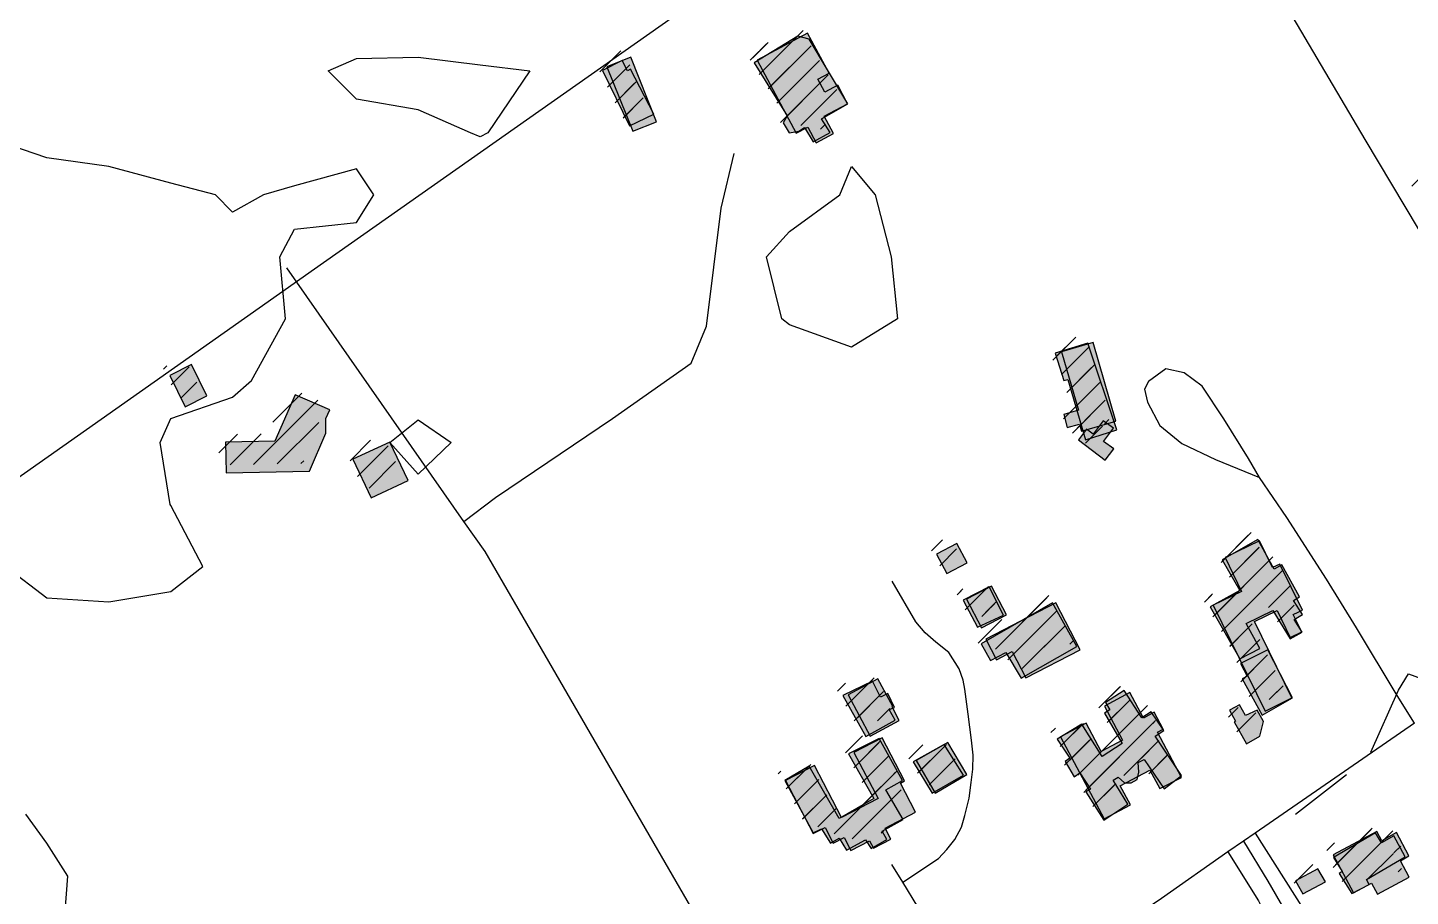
# Model space of a CAD drawing. Extents: x 6376870 to 6544053, y 1818313 to 2076828.
# Drawn here: x 6473850 to 6475191, y 1885683 to 1886525 of the extents above; entities that cross this region are included whole.
import ezdxf

# ---------------------------------------------------------------- set-up
doc = ezdxf.new("R2010")
doc.units = 21
for name, color, linetype in [('ADJOINING_PARCELS', 241, 'Continuous'), ('BUILDINGS', 9, 'Continuous'), ('CL_LOCAL', 4, 'Continuous'), ('CONTOUR_INDEX', 150, 'Continuous'), ('CONTOUR_MAJOR', 92, 'Continuous')]:
    doc.layers.add(name, color=color, linetype=linetype)

msp = doc.modelspace()

# ---------------------------------------------------------------- hatches: boundary and pattern name
at = {"layer": 'BUILDINGS_HATCH'}
for points in [[(6474554.6, 1886490.8), (6474586.8, 1886439.3), (6474583, 1886432.6), (6474588.6, 1886422.9), (6474598.1, 1886424.5), (6474603.5, 1886428), (6474612, 1886414.2), (6474628.5, 1886423.3), (6474619.9, 1886436.5), (6474645.6, 1886451), (6474608, 1886513.6), (6474596.9, 1886516.4)], [(6474627.3, 1886480.6), (6474606.4, 1886519.3), (6474557.6, 1886493.2), (6474595.5, 1886422.4), (6474606.7, 1886428.2), (6474614.7, 1886413.3), (6474631.6, 1886422.3), (6474622.5, 1886439.1), (6474645.2, 1886451), (6474635.8, 1886468.9), (6474623.2, 1886462.4), (6474616.6, 1886474.8)], [(6474407.7, 1886483.3), (6474434, 1886429.6), (6474457.6, 1886440.8), (6474434.7, 1886484.4), (6474432, 1886482.9), (6474426.7, 1886493.1)], [(6474411.9, 1886486.8), (6474437.2, 1886424.4), (6474460.2, 1886433.5), (6474435.1, 1886496.2)], [(6474846.5, 1886209.5), (6474855, 1886182.9), (6474858.7, 1886183.8), (6474876, 1886125.5), (6474906.4, 1886135), (6474878.2, 1886219.2)], [(6474905.5, 1886143.5), (6474883.4, 1886219.7), (6474852.7, 1886210.7), (6474869.1, 1886154.2), (6474854.8, 1886149.9), (6474858.2, 1886137.5), (6474870.2, 1886140.7), (6474872.2, 1886133.8)], [(6474003.2, 1886157.5), (6474024.2, 1886168), (6474009.4, 1886198.3), (6473988.4, 1886187.8)], [(6474042.1, 1886123.1), (6474042.8, 1886093.6), (6474123.7, 1886095.2), (6474139.6, 1886131.9), (6474139.4, 1886146.1), (6474143.2, 1886154.5), (6474109.6, 1886169.1), (6474090, 1886124.1)], [(6474893.4, 1886123.9), (6474903.2, 1886136.6), (6474893.2, 1886143.9), (6474883.4, 1886130.9), (6474876.8, 1886135.6), (6474869, 1886125.5), (6474895, 1886105.7), (6474903.4, 1886116.6)], [(6474165.7, 1886106.7), (6474183.3, 1886069.1), (6474219.2, 1886086.1), (6474201.6, 1886123.3)], [(6474741.5, 1885995.9), (6474761.1, 1886006.4), (6474751.1, 1886025), (6474731.5, 1886014.5)], [(6474996.7, 1885963.5), (6475025.4, 1885913.1), (6475045, 1885923.1), (6475031.6, 1885947.4), (6475057.5, 1885960.2), (6475074.2, 1885932.6), (6475085.9, 1885939.1), (6475078.3, 1885951.5), (6475086.2, 1885956.3), (6475077.6, 1885969.8), (6475083.5, 1885973.3), (6475066.3, 1886004.2), (6475058.7, 1886000.2), (6475043.1, 1886028.8), (6475008.5, 1886009.2), (6475025.4, 1885979.5)], [(6474999.8, 1885965.1), (6475050, 1885862.6), (6475076.1, 1885875.3), (6475039.7, 1885949.3), (6475061.8, 1885960.2), (6475074.3, 1885933.9), (6475085.5, 1885939.4), (6475077.3, 1885956.1), (6475086.2, 1885960.5), (6475064.2, 1886005), (6475057.3, 1886001.7), (6475044.5, 1886027.6), (6475011.2, 1886011.4), (6475027.1, 1885978.5)], [(6474757.2, 1885970.1), (6474771.1, 1885943.9), (6474796.4, 1885955.5), (6474782.4, 1885983.1)], [(6474760.6, 1885971), (6474775.2, 1885943.3), (6474799.3, 1885956), (6474784.8, 1885983.7)], [(6474774.9, 1885927.8), (6474783.9, 1885911.5), (6474798.7, 1885919.5), (6474813.6, 1885894.5), (6474867.6, 1885925.2), (6474843.9, 1885967.6)], [(6474870.9, 1885921.9), (6474847.3, 1885967.5), (6474779.2, 1885932.4), (6474789.7, 1885912.3), (6474804.9, 1885920.3), (6474818, 1885894.7)], [(6475026.2, 1885908.7), (6475032.6, 1885896.4), (6475027.7, 1885893.8), (6475047.3, 1885858.5), (6475076.5, 1885875.6), (6475052.6, 1885921.8)], [(6474640.7, 1885877.7), (6474662.9, 1885838), (6474691.4, 1885853.9), (6474685.7, 1885864.1), (6474690.9, 1885866.2), (6474684.2, 1885879.6), (6474677.2, 1885876.2), (6474669.6, 1885891.7)], [(6474695.4, 1885853.6), (6474688.6, 1885866.8), (6474689.2, 1885867.1), (6474674.6, 1885893.8), (6474645.9, 1885878.2), (6474667.3, 1885838.4)], [(6474848.6, 1885835.4), (6474860.9, 1885816.9), (6474856.1, 1885813.9), (6474864.9, 1885798.9), (6474870.6, 1885802.8), (6474880.7, 1885786.9), (6474876.1, 1885784.3), (6474893.7, 1885757), (6474917.1, 1885772.5), (6474902.8, 1885795.7), (6474907.7, 1885798.5), (6474913.7, 1885793), (6474920.3, 1885793), (6474926.1, 1885796.3), (6474927.8, 1885803.3), (6474927, 1885812.8), (6474932.9, 1885815.6), (6474952.3, 1885787.4), (6474968.9, 1885800.1), (6474943.6, 1885838.4), (6474951.8, 1885843.7), (6474939.5, 1885861.8), (6474930.4, 1885856.1), (6474913.5, 1885882.5), (6474895.2, 1885870.9), (6474899.5, 1885863.9), (6474894.2, 1885860.6), (6474911.4, 1885831.3), (6474892.1, 1885818.6), (6474872.3, 1885850.1)], [(6474893.9, 1885758.3), (6474919.5, 1885771.7), (6474909.5, 1885790.3), (6474938.2, 1885805.5), (6474947.9, 1885787.6), (6474968.9, 1885798.4), (6474945.8, 1885842.2), (6474951.3, 1885845.1), (6474942.4, 1885861.5), (6474932.1, 1885855.7), (6474919, 1885880.6), (6474894.3, 1885867.5), (6474911.9, 1885834.3), (6474891.2, 1885823.5), (6474876.7, 1885850.8), (6474851.7, 1885837.8)], [(6475015.4, 1885863.6), (6475021.2, 1885852.9), (6475019.9, 1885852.1), (6475031.9, 1885830.8), (6475045, 1885838.4), (6475048.5, 1885852.6), (6475042.2, 1885863.6), (6475031.1, 1885858.3), (6475025.2, 1885868.6)], [(6474584.3, 1885795.3), (6474611.8, 1885744.6), (6474619.9, 1885748.6), (6474628.7, 1885734.6), (6474637.2, 1885739.4), (6474644.4, 1885727.9), (6474662.8, 1885738), (6474668.1, 1885729.5), (6474683.5, 1885738.3), (6474678.9, 1885746.4), (6474699.2, 1885757.6), (6474682.5, 1885786.2), (6474698.5, 1885795.3), (6474676, 1885836), (6474646.3, 1885821.3), (6474670.8, 1885778), (6474637.2, 1885758.7), (6474608.2, 1885809.2)], [(6474639.5, 1885759.5), (6474613.3, 1885809.8), (6474585.1, 1885795.4), (6474611.9, 1885743.9), (6474623.4, 1885749.7), (6474631.4, 1885734.7), (6474642, 1885740.2), (6474648.5, 1885727.4), (6474666.6, 1885736.8), (6474670.4, 1885729.9), (6474687.3, 1885738.6), (6474681.6, 1885749.1), (6474711.2, 1885764.7), (6474696.7, 1885792.8), (6474700.4, 1885795), (6474678.7, 1885836.6), (6474651.4, 1885822.4), (6474674.8, 1885777.9)], [(6474760.9, 1885801.3), (6474742.4, 1885832.3), (6474711.9, 1885814.6), (6474730.2, 1885783.2)], [(6474708.8, 1885813.3), (6474727.3, 1885783.2), (6474757.6, 1885800.5), (6474739, 1885830.4)], [(6475189.5, 1885722.3), (6475177.5, 1885744.9), (6475163.2, 1885737), (6475158.3, 1885746.1), (6475116.1, 1885723.3), (6475135.7, 1885686.5), (6475153.3, 1885695.9), (6475159, 1885685.3), (6475189.7, 1885701.6), (6475181.2, 1885717.6)], [(6475116.4, 1885720.6), (6475124.6, 1885707.1), (6475121.8, 1885705.4), (6475134.1, 1885685.9), (6475150.9, 1885694.7), (6475148.4, 1885699.5), (6475185.8, 1885721.4), (6475174.7, 1885741.6), (6475163, 1885735.1), (6475157.2, 1885744.7)], [(6475079.5, 1885698), (6475086.7, 1885685.6), (6475108.7, 1885697.2), (6475101.1, 1885709.9)]]:
    msp.add_hatch(color=251, dxfattribs=at).paths.add_polyline_path(points)
at = {"layer": 'BUILDINGS_SHADOW'}
h = msp.add_hatch(dxfattribs=at)
h.set_pattern_fill('ANSI31', scale=5)
h.paths.add_polyline_path([(6474547.8, 1886498.1), (6474579.9, 1886446.7), (6474576.1, 1886440), (6474581.8, 1886430.2), (6474591.3, 1886431.8), (6474596.7, 1886435.3), (6474605.2, 1886421.6), (6474621.7, 1886430.6), (6474613.1, 1886443.8), (6474638.8, 1886458.4), (6474601.2, 1886520.9), (6474590, 1886523.7)])
h = msp.add_hatch(dxfattribs=at)
h.set_pattern_fill('ANSI31', scale=5)
h.paths.add_polyline_path([(6474620.4, 1886487.9), (6474599.6, 1886526.6), (6474550.8, 1886500.5), (6474588.7, 1886429.8), (6474599.9, 1886435.6), (6474607.9, 1886420.6), (6474624.8, 1886429.6), (6474615.7, 1886446.4), (6474638.4, 1886458.4), (6474629, 1886476.2), (6474616.4, 1886469.7), (6474609.8, 1886482.1)])
h = msp.add_hatch(dxfattribs=at)
h.set_pattern_fill('ANSI31', scale=5)
h.paths.add_polyline_path([(6474405.1, 1886494.1), (6474430.4, 1886431.8), (6474453.4, 1886440.8), (6474428.3, 1886503.5)])
h = msp.add_hatch(dxfattribs=at)
h.set_pattern_fill('ANSI31', scale=5)
h.paths.add_polyline_path([(6474400.9, 1886490.7), (6474427.2, 1886437), (6474450.8, 1886448.1), (6474427.9, 1886491.7), (6474425.2, 1886490.2), (6474419.9, 1886500.4)])
h = msp.add_hatch(dxfattribs=at)
h.set_pattern_fill('ANSI31', scale=5)
h.paths.add_polyline_path([(6475185.2, 1886383.4), (6475235.3, 1886296.4), (6475258.7, 1886308.3), (6475205.1, 1886395.5)])
h = msp.add_hatch(dxfattribs=at)
h.set_pattern_fill('ANSI31', scale=5)
h.paths.add_polyline_path([(6474839.7, 1886216.8), (6474848.2, 1886190.2), (6474851.9, 1886191.1), (6474869.2, 1886132.8), (6474899.6, 1886142.3), (6474871.4, 1886226.5)])
h = msp.add_hatch(dxfattribs=at)
h.set_pattern_fill('ANSI31', scale=5)
h.paths.add_polyline_path([(6474898.7, 1886150.9), (6474876.6, 1886227), (6474845.8, 1886218), (6474862.3, 1886161.5), (6474847.9, 1886157.2), (6474851.3, 1886144.8), (6474863.4, 1886148.1), (6474865.4, 1886141.1)])
h = msp.add_hatch(dxfattribs=at)
h.set_pattern_fill('ANSI31', scale=5)
h.paths.add_polyline_path([(6473996.4, 1886164.8), (6474017.4, 1886175.3), (6474002.5, 1886205.6), (6473981.6, 1886195.1)])
h = msp.add_hatch(dxfattribs=at)
h.set_pattern_fill('ANSI31', scale=5)
h.paths.add_polyline_path([(6474035.3, 1886130.4), (6474036, 1886100.9), (6474116.9, 1886102.5), (6474132.8, 1886139.2), (6474132.6, 1886153.4), (6474136.3, 1886161.8), (6474102.8, 1886176.5), (6474083.2, 1886131.4)])
h = msp.add_hatch(dxfattribs=at)
h.set_pattern_fill('ANSI31', scale=5)
h.paths.add_polyline_path([(6474886.6, 1886131.2), (6474896.4, 1886143.9), (6474886.4, 1886151.3), (6474876.6, 1886138.2), (6474870, 1886142.9), (6474862.2, 1886132.8), (6474888.2, 1886113), (6474896.6, 1886123.9)])
h = msp.add_hatch(dxfattribs=at)
h.set_pattern_fill('ANSI31', scale=5)
h.paths.add_polyline_path([(6474158.8, 1886114), (6474176.5, 1886076.4), (6474212.4, 1886093.4), (6474194.7, 1886130.6)])
h = msp.add_hatch(dxfattribs=at)
h.set_pattern_fill('ANSI31', scale=5)
h.paths.add_polyline_path([(6474989.8, 1885970.8), (6475018.6, 1885920.4), (6475038.2, 1885930.4), (6475024.8, 1885954.7), (6475050.7, 1885967.5), (6475067.4, 1885939.9), (6475079.1, 1885946.5), (6475071.5, 1885958.9), (6475079.4, 1885963.7), (6475070.8, 1885977.1), (6475076.7, 1885980.6), (6475059.5, 1886011.5), (6475051.9, 1886007.5), (6475036.2, 1886036.1), (6475001.7, 1886016.5), (6475018.5, 1885986.9)])
h = msp.add_hatch(dxfattribs=at)
h.set_pattern_fill('ANSI31', scale=5)
h.paths.add_polyline_path([(6474993, 1885972.5), (6475043.2, 1885870), (6475069.3, 1885882.6), (6475032.8, 1885956.7), (6475055, 1885967.5), (6475067.5, 1885941.3), (6475078.7, 1885946.7), (6475070.4, 1885963.5), (6475079.4, 1885967.8), (6475057.4, 1886012.3), (6475050.5, 1886009.1), (6475037.7, 1886035), (6475004.4, 1886018.7), (6475020.3, 1885985.8)])
h = msp.add_hatch(dxfattribs=at)
h.set_pattern_fill('ANSI31', scale=5)
h.paths.add_polyline_path([(6474734.7, 1886003.2), (6474754.2, 1886013.7), (6474744.3, 1886032.3), (6474724.7, 1886021.8)])
h = msp.add_hatch(dxfattribs=at)
h.set_pattern_fill('ANSI31', scale=5)
h.paths.add_polyline_path([(6474750.4, 1885977.5), (6474764.2, 1885951.2), (6474789.6, 1885962.8), (6474775.6, 1885990.4)])
h = msp.add_hatch(dxfattribs=at)
h.set_pattern_fill('ANSI31', scale=5)
h.paths.add_polyline_path([(6474753.8, 1885978.4), (6474768.4, 1885950.6), (6474792.5, 1885963.3), (6474778, 1885991)])
h = msp.add_hatch(dxfattribs=at)
h.set_pattern_fill('ANSI31', scale=5)
h.paths.add_polyline_path([(6474768.1, 1885935.1), (6474777.1, 1885918.8), (6474791.9, 1885926.8), (6474806.8, 1885901.8), (6474860.8, 1885932.5), (6474837.1, 1885974.9)])
h = msp.add_hatch(dxfattribs=at)
h.set_pattern_fill('ANSI31', scale=5)
h.paths.add_polyline_path([(6474864.1, 1885929.2), (6474840.4, 1885974.8), (6474772.4, 1885939.7), (6474782.9, 1885919.6), (6474798.1, 1885927.6), (6474811.2, 1885902)])
h = msp.add_hatch(dxfattribs=at)
h.set_pattern_fill('ANSI31', scale=5)
h.paths.add_polyline_path([(6475019.4, 1885916.1), (6475025.8, 1885903.7), (6475020.9, 1885901.1), (6475040.5, 1885865.9), (6475069.7, 1885882.9), (6475045.8, 1885929.2)])
h = msp.add_hatch(dxfattribs=at)
h.set_pattern_fill('ANSI31', scale=5)
h.paths.add_polyline_path([(6474633.9, 1885885), (6474656.1, 1885845.3), (6474684.6, 1885861.2), (6474678.8, 1885871.4), (6474684.1, 1885873.5), (6474677.4, 1885886.9), (6474670.4, 1885883.5), (6474662.8, 1885899)])
h = msp.add_hatch(dxfattribs=at)
h.set_pattern_fill('ANSI31', scale=5)
h.paths.add_polyline_path([(6474688.6, 1885860.9), (6474681.8, 1885874.1), (6474682.4, 1885874.4), (6474667.8, 1885901.1), (6474639.1, 1885885.5), (6474660.5, 1885845.7)])
h = msp.add_hatch(dxfattribs=at)
h.set_pattern_fill('ANSI31', scale=5)
h.paths.add_polyline_path([(6474841.8, 1885842.8), (6474854.1, 1885824.3), (6474849.3, 1885821.2), (6474858, 1885806.2), (6474863.8, 1885810.1), (6474873.9, 1885794.3), (6474869.3, 1885791.7), (6474886.8, 1885764.3), (6474910.3, 1885779.8), (6474896, 1885803), (6474900.9, 1885805.8), (6474906.8, 1885800.3), (6474913.5, 1885800.3), (6474919.2, 1885803.6), (6474921, 1885810.6), (6474920.2, 1885820.1), (6474926.1, 1885822.9), (6474945.5, 1885794.7), (6474962.1, 1885807.4), (6474936.8, 1885845.8), (6474945, 1885851), (6474932.7, 1885869.1), (6474923.6, 1885863.4), (6474906.7, 1885889.9), (6474888.3, 1885878.3), (6474892.7, 1885871.2), (6474887.4, 1885867.9), (6474904.6, 1885838.6), (6474885.3, 1885825.9), (6474865.5, 1885857.4)])
h = msp.add_hatch(dxfattribs=at)
h.set_pattern_fill('ANSI31', scale=5)
h.paths.add_polyline_path([(6474887.1, 1885765.6), (6474912.6, 1885779), (6474902.7, 1885797.6), (6474931.4, 1885812.8), (6474941.1, 1885794.9), (6474962.1, 1885805.8), (6474939, 1885849.5), (6474944.4, 1885852.4), (6474935.6, 1885868.9), (6474925.3, 1885863.1), (6474912.2, 1885887.9), (6474887.4, 1885874.8), (6474905.1, 1885841.6), (6474884.4, 1885830.8), (6474869.9, 1885858.2), (6474844.9, 1885845.1)])
h = msp.add_hatch(dxfattribs=at)
h.set_pattern_fill('ANSI31', scale=5)
h.paths.add_polyline_path([(6475008.6, 1885870.9), (6475014.4, 1885860.2), (6475013.1, 1885859.4), (6475025.1, 1885838.2), (6475038.2, 1885845.7), (6475041.7, 1885859.9), (6475035.4, 1885871), (6475024.3, 1885865.6), (6475018.4, 1885875.9)])
h = msp.add_hatch(dxfattribs=at)
h.set_pattern_fill('ANSI31', scale=5)
h.paths.add_polyline_path([(6474577.5, 1885802.6), (6474605, 1885752), (6474613.1, 1885755.9), (6474621.9, 1885741.9), (6474630.4, 1885746.7), (6474637.6, 1885735.2), (6474655.9, 1885745.3), (6474661.3, 1885736.8), (6474676.7, 1885745.6), (6474672.1, 1885753.7), (6474692.3, 1885764.9), (6474675.7, 1885793.5), (6474691.7, 1885802.6), (6474669.1, 1885843.3), (6474639.5, 1885828.7), (6474664, 1885785.3), (6474630.4, 1885766), (6474601.4, 1885816.5)])
h = msp.add_hatch(dxfattribs=at)
h.set_pattern_fill('ANSI31', scale=5)
h.paths.add_polyline_path([(6474632.7, 1885766.8), (6474606.4, 1885817.1), (6474578.3, 1885802.7), (6474605.1, 1885751.2), (6474616.6, 1885757), (6474624.5, 1885742.1), (6474635.2, 1885747.5), (6474641.7, 1885734.7), (6474659.8, 1885744.1), (6474663.5, 1885737.2), (6474680.5, 1885745.9), (6474674.8, 1885756.5), (6474704.4, 1885772), (6474689.9, 1885800.1), (6474693.6, 1885802.3), (6474671.9, 1885843.9), (6474644.6, 1885829.8), (6474668, 1885785.3)])
h = msp.add_hatch(dxfattribs=at)
h.set_pattern_fill('ANSI31', scale=5)
h.paths.add_polyline_path([(6474702, 1885820.6), (6474720.5, 1885790.5), (6474750.8, 1885807.8), (6474732.2, 1885837.7)])
h = msp.add_hatch(dxfattribs=at)
h.set_pattern_fill('ANSI31', scale=5)
h.paths.add_polyline_path([(6474754.1, 1885808.6), (6474735.6, 1885839.7), (6474705.1, 1885821.9), (6474723.4, 1885790.5)])
h = msp.add_hatch(dxfattribs=at)
h.set_pattern_fill('ANSI31', scale=5)
h.paths.add_polyline_path([(6475182.7, 1885729.6), (6475170.7, 1885752.3), (6475156.3, 1885744.3), (6475151.5, 1885753.4), (6475109.3, 1885730.6), (6475128.9, 1885693.8), (6475146.5, 1885703.2), (6475152.2, 1885692.6), (6475182.9, 1885708.9), (6475174.3, 1885724.9)])
h = msp.add_hatch(dxfattribs=at)
h.set_pattern_fill('ANSI31', scale=5)
h.paths.add_polyline_path([(6475109.6, 1885728), (6475117.7, 1885714.5), (6475115, 1885712.7), (6475127.3, 1885693.2), (6475144.1, 1885702), (6475141.6, 1885706.8), (6475179, 1885728.7), (6475167.9, 1885748.9), (6475156.2, 1885742.4), (6475150.4, 1885752)])
h = msp.add_hatch(dxfattribs=at)
h.set_pattern_fill('ANSI31', scale=5)
h.paths.add_polyline_path([(6475072.7, 1885705.4), (6475079.8, 1885692.9), (6475101.9, 1885704.5), (6475094.3, 1885717.2)])

# ---------------------------------------------------------------- linework, layer by layer
at = {"layer": 'ADJOINING_PARCELS'}
msp.add_lwpolyline([(6474910.7, 1886841.1), (6475334.2, 1887140.9), (6475652.8, 1887364.9), (6475156.2, 1888236), (6474893.9, 1888055), (6474714.3, 1887929.6), (6474303, 1887644), (6474044.9, 1887462.4), (6473378, 1886997.6), (6472926.9, 1886682.8), (6473001.5, 1886558.6), (6473042.9, 1886489.8), (6473096.2, 1886401.3), (6473111.2, 1886376.5), (6473182.8, 1886257.3), (6473263.9, 1886122.5), (6473266.1, 1886118.6), (6473385.6, 1885919.9), (6473448.7, 1885814.8), (6473795.6, 1886056.9), (6473973.2, 1886181.6), (6474128.6, 1886291.1), (6474694.9, 1886689.4), (6474910.7, 1886841.1)], close=True, dxfattribs=at)
at = {"layer": 'BUILDINGS'}
for points in [[(6474554.6, 1886490.8), (6474586.8, 1886439.3), (6474583, 1886432.6), (6474588.6, 1886422.9), (6474598.1, 1886424.5), (6474603.5, 1886428), (6474612, 1886414.2), (6474628.5, 1886423.3), (6474619.9, 1886436.5), (6474645.6, 1886451), (6474608, 1886513.6), (6474596.9, 1886516.4), (6474554.6, 1886490.8)], [(6474627.3, 1886480.6), (6474606.4, 1886519.3), (6474557.6, 1886493.2), (6474595.5, 1886422.4), (6474606.7, 1886428.2), (6474614.7, 1886413.3), (6474631.6, 1886422.3), (6474622.5, 1886439.1), (6474645.2, 1886451), (6474635.8, 1886468.9), (6474623.2, 1886462.4), (6474616.6, 1886474.8), (6474627.3, 1886480.6)], [(6474407.7, 1886483.3), (6474434, 1886429.6), (6474457.6, 1886440.8), (6474434.7, 1886484.4), (6474432, 1886482.9), (6474426.7, 1886493.1), (6474407.7, 1886483.3)], [(6474411.9, 1886486.8), (6474437.2, 1886424.4), (6474460.2, 1886433.5), (6474435.1, 1886496.2), (6474411.9, 1886486.8)], [(6474846.5, 1886209.5), (6474855, 1886182.9), (6474858.7, 1886183.8), (6474876, 1886125.5), (6474906.4, 1886135), (6474878.2, 1886219.2), (6474846.5, 1886209.5)], [(6474905.5, 1886143.5), (6474883.4, 1886219.7), (6474852.7, 1886210.7), (6474869.1, 1886154.2), (6474854.8, 1886149.9), (6474858.2, 1886137.5), (6474870.2, 1886140.7), (6474872.2, 1886133.8), (6474905.5, 1886143.5)], [(6474003.2, 1886157.5), (6474024.2, 1886168), (6474009.4, 1886198.3), (6473988.4, 1886187.8), (6474003.2, 1886157.5)], [(6474042.1, 1886123.1), (6474042.8, 1886093.6), (6474123.7, 1886095.2), (6474139.6, 1886131.9), (6474139.4, 1886146.1), (6474143.2, 1886154.5), (6474109.6, 1886169.1), (6474090, 1886124.1), (6474042.1, 1886123.1)], [(6474893.4, 1886123.9), (6474903.2, 1886136.6), (6474893.2, 1886143.9), (6474883.4, 1886130.9), (6474876.8, 1886135.6), (6474869, 1886125.5), (6474895, 1886105.7), (6474903.4, 1886116.6), (6474893.4, 1886123.9)], [(6474165.7, 1886106.7), (6474183.3, 1886069.1), (6474219.2, 1886086.1), (6474201.6, 1886123.3), (6474165.7, 1886106.7)], [(6474741.5, 1885995.9), (6474761.1, 1886006.4), (6474751.1, 1886025), (6474731.5, 1886014.5), (6474741.5, 1885995.9)], [(6474996.7, 1885963.5), (6475025.4, 1885913.1), (6475045, 1885923.1), (6475031.6, 1885947.4), (6475057.5, 1885960.2), (6475074.2, 1885932.6), (6475085.9, 1885939.1), (6475078.3, 1885951.5), (6475086.2, 1885956.3), (6475077.6, 1885969.8), (6475083.5, 1885973.3), (6475066.3, 1886004.2), (6475058.7, 1886000.2), (6475043.1, 1886028.8), (6475008.5, 1886009.2), (6475025.4, 1885979.5), (6474996.7, 1885963.5)], [(6474999.8, 1885965.1), (6475050, 1885862.6), (6475076.1, 1885875.3), (6475039.7, 1885949.3), (6475061.8, 1885960.2), (6475074.3, 1885933.9), (6475085.5, 1885939.4), (6475077.3, 1885956.1), (6475086.2, 1885960.5), (6475064.2, 1886005), (6475057.3, 1886001.7), (6475044.5, 1886027.6), (6475011.2, 1886011.4), (6475027.1, 1885978.5), (6474999.8, 1885965.1)], [(6474757.2, 1885970.1), (6474771.1, 1885943.9), (6474796.4, 1885955.5), (6474782.4, 1885983.1), (6474757.2, 1885970.1)], [(6474760.6, 1885971), (6474775.2, 1885943.3), (6474799.3, 1885956), (6474784.8, 1885983.7), (6474760.6, 1885971)], [(6474774.9, 1885927.8), (6474783.9, 1885911.5), (6474798.7, 1885919.5), (6474813.6, 1885894.5), (6474867.6, 1885925.2), (6474843.9, 1885967.6), (6474774.9, 1885927.8)], [(6474870.9, 1885921.9), (6474847.3, 1885967.5), (6474779.2, 1885932.4), (6474789.7, 1885912.3), (6474804.9, 1885920.3), (6474818, 1885894.7), (6474870.9, 1885921.9)], [(6475026.2, 1885908.7), (6475032.6, 1885896.4), (6475027.7, 1885893.8), (6475047.3, 1885858.5), (6475076.5, 1885875.6), (6475052.6, 1885921.8), (6475026.2, 1885908.7)], [(6474640.7, 1885877.7), (6474662.9, 1885838), (6474691.4, 1885853.9), (6474685.7, 1885864.1), (6474690.9, 1885866.2), (6474684.2, 1885879.6), (6474677.2, 1885876.2), (6474669.6, 1885891.7), (6474640.7, 1885877.7)], [(6474695.4, 1885853.6), (6474688.6, 1885866.8), (6474689.2, 1885867.1), (6474674.6, 1885893.8), (6474645.9, 1885878.2), (6474667.3, 1885838.4), (6474695.4, 1885853.6)], [(6474848.6, 1885835.4), (6474860.9, 1885816.9), (6474856.1, 1885813.9), (6474864.9, 1885798.9), (6474870.6, 1885802.8), (6474880.7, 1885786.9), (6474876.1, 1885784.3), (6474893.7, 1885757), (6474917.1, 1885772.5), (6474902.8, 1885795.7), (6474907.7, 1885798.5), (6474913.7, 1885793), (6474920.3, 1885793), (6474926.1, 1885796.3), (6474927.8, 1885803.3), (6474927, 1885812.8), (6474932.9, 1885815.6), (6474952.3, 1885787.4), (6474968.9, 1885800.1), (6474943.6, 1885838.4), (6474951.8, 1885843.7), (6474939.5, 1885861.8), (6474930.4, 1885856.1), (6474913.5, 1885882.5), (6474895.2, 1885870.9), (6474899.5, 1885863.9), (6474894.2, 1885860.6), (6474911.4, 1885831.3), (6474892.1, 1885818.6), (6474872.3, 1885850.1), (6474848.6, 1885835.4)], [(6474893.9, 1885758.3), (6474919.5, 1885771.7), (6474909.5, 1885790.3), (6474938.2, 1885805.5), (6474947.9, 1885787.6), (6474968.9, 1885798.4), (6474945.8, 1885842.2), (6474951.3, 1885845.1), (6474942.4, 1885861.5), (6474932.1, 1885855.7), (6474919, 1885880.6), (6474894.3, 1885867.5), (6474911.9, 1885834.3), (6474891.2, 1885823.5), (6474876.7, 1885850.8), (6474851.7, 1885837.8), (6474893.9, 1885758.3)], [(6475015.4, 1885863.6), (6475021.2, 1885852.9), (6475019.9, 1885852.1), (6475031.9, 1885830.8), (6475045, 1885838.4), (6475048.5, 1885852.6), (6475042.2, 1885863.6), (6475031.1, 1885858.3), (6475025.2, 1885868.6), (6475015.4, 1885863.6)], [(6474584.3, 1885795.3), (6474611.8, 1885744.6), (6474619.9, 1885748.6), (6474628.7, 1885734.6), (6474637.2, 1885739.4), (6474644.4, 1885727.9), (6474662.8, 1885738), (6474668.1, 1885729.5), (6474683.5, 1885738.3), (6474678.9, 1885746.4), (6474699.2, 1885757.6), (6474682.5, 1885786.2), (6474698.5, 1885795.3), (6474676, 1885836), (6474646.3, 1885821.3), (6474670.8, 1885778), (6474637.2, 1885758.7), (6474608.2, 1885809.2), (6474584.3, 1885795.3)], [(6474639.5, 1885759.5), (6474613.3, 1885809.8), (6474585.1, 1885795.4), (6474611.9, 1885743.9), (6474623.4, 1885749.7), (6474631.4, 1885734.7), (6474642, 1885740.2), (6474648.5, 1885727.4), (6474666.6, 1885736.8), (6474670.4, 1885729.9), (6474687.3, 1885738.6), (6474681.6, 1885749.1), (6474711.2, 1885764.7), (6474696.7, 1885792.8), (6474700.4, 1885795), (6474678.7, 1885836.6), (6474651.4, 1885822.4), (6474674.8, 1885777.9), (6474639.5, 1885759.5)], [(6474760.9, 1885801.3), (6474742.4, 1885832.3), (6474711.9, 1885814.6), (6474730.2, 1885783.2), (6474760.9, 1885801.3)], [(6474708.8, 1885813.3), (6474727.3, 1885783.2), (6474757.6, 1885800.5), (6474739, 1885830.4), (6474708.8, 1885813.3)], [(6475189.5, 1885722.3), (6475177.5, 1885744.9), (6475163.2, 1885737), (6475158.3, 1885746.1), (6475116.1, 1885723.3), (6475135.7, 1885686.5), (6475153.3, 1885695.9), (6475159, 1885685.3), (6475189.7, 1885701.6), (6475181.2, 1885717.6), (6475189.5, 1885722.3)], [(6475116.4, 1885720.6), (6475124.6, 1885707.1), (6475121.8, 1885705.4), (6475134.1, 1885685.9), (6475150.9, 1885694.7), (6475148.4, 1885699.5), (6475185.8, 1885721.4), (6475174.7, 1885741.6), (6475163, 1885735.1), (6475157.2, 1885744.7), (6475116.4, 1885720.6)], [(6475079.5, 1885698), (6475086.7, 1885685.6), (6475108.7, 1885697.2), (6475101.1, 1885709.9), (6475079.5, 1885698)]]:
    msp.add_lwpolyline(points, close=True, dxfattribs=at)
at = {"layer": 'CL_LOCAL'}
for points in [[(6475402.2, 1885991.4), (6475378.9, 1886028.6), (6475146.9, 1886416.5), (6475077.4, 1886534.5)], [(6474273.4, 1886046.4), (6474303.9, 1886069.5), (6474417.4, 1886146), (6474493.7, 1886199.8), (6474508.5, 1886235.7), (6474522.6, 1886349.9), (6474535.4, 1886402.9)], [(6474620.2, 1885453.7), (6474293.8, 1886017.1), (6474273.4, 1886046.4), (6474101.6, 1886292)], [(6475194.9, 1885850.9), (6475178, 1885877.8), (6475138.5, 1885943.4), (6475109.7, 1885990.3), (6475071, 1886050.2), (6475044.5, 1886089), (6475033.8, 1886107.4), (6475009.9, 1886145.8), (6474988.9, 1886177.3), (6474971.7, 1886190.2), (6474953.9, 1886194.3), (6474937.1, 1886181.9), (6474933.2, 1886174.5), (6474935.9, 1886161.8), (6474948, 1886139.4), (6474969.2, 1886121.9), (6475001.9, 1886106.3), (6475044.5, 1886089)], [(6474698.7, 1885697), (6474733.5, 1885719.9), (6474741.6, 1885728.5), (6474749.3, 1885738.3), (6474755.6, 1885750), (6474758.8, 1885761.3), (6474763, 1885778.1), (6474765.1, 1885793.3), (6474766.6, 1885806.5), (6474766.9, 1885819.8), (6474765.4, 1885834.5), (6474762.1, 1885859.7), (6474759, 1885883.9), (6474757.2, 1885892.5), (6474753.4, 1885903.7), (6474743.6, 1885919.3), (6474730.9, 1885929.3), (6474720.4, 1885938.5), (6474711.5, 1885949.1), (6474688.5, 1885988.6)], [(6475194.9, 1885850.9), (6475040.4, 1885744.4), (6475029.1, 1885736.7), (6475014, 1885726.2), (6474949.6, 1885681), (6474894.1, 1885643.1), (6474781.9, 1885563.2), (6474777.7, 1885560.4), (6474743.9, 1885536.9), (6474646.9, 1885471.7), (6474620.2, 1885453.7), (6474567.7, 1885416.7), (6474393.4, 1885291.2), (6474357.6, 1885266.6), (6474264.5, 1885202.7), (6474123.8, 1885106), (6473948.5, 1884985.5), (6473929, 1884972.2), (6473775.1, 1884866.4)], [(6475040.4, 1885744.4), (6475097.5, 1885654.2), (6475105.6, 1885645.5), (6475117, 1885637.5), (6475129, 1885630.5), (6475144.3, 1885623.6), (6475159.3, 1885618.6), (6475176.2, 1885614.3), (6475203.3, 1885611.4)], [(6475014, 1885726.2), (6475043.6, 1885678.9), (6475059.1, 1885647.8), (6475063.5, 1885635.9), (6475066.6, 1885627.4), (6475067.5, 1885618.2), (6475067.5, 1885609.8), (6475064.4, 1885599.5), (6475053.7, 1885588.2), (6475040.2, 1885578.9), (6475020.1, 1885566.5), (6474983.9, 1885547.5)], [(6475029.1, 1885736.7), (6475052.6, 1885697.7), (6475068.3, 1885671.1), (6475080.5, 1885651.3), (6475094.6, 1885628.4), (6475108.2, 1885605.8), (6475121.7, 1885583.3), (6475136.7, 1885556.3), (6475156, 1885524), (6475169.8, 1885501.1), (6475184.7, 1885475.8), (6475194.9, 1885459.3), (6475199.2, 1885452.3), (6475264.5, 1885489.8)], [(6474781.9, 1885563.2), (6474756.9, 1885601.2), (6474698.7, 1885697), (6474688.1, 1885713.9)]]:
    msp.add_lwpolyline(points, dxfattribs=at)
at = {"layer": 'CONTOUR_INDEX', "elevation": 60}
for points in [[(6475152.4, 1885822.8), (6475179.4, 1885882.8), (6475189.1, 1885898.6), (6475231.9, 1885882.8), (6475249.1, 1885877.6)], [(6475079.4, 1885762.8), (6475129.1, 1885801.1)]]:
    msp.add_lwpolyline(points, dxfattribs=at)
at = {"layer": 'CONTOUR_MAJOR', "elevation": 65}
for points in [[(6474289.1, 1886418.9), (6474279.8, 1886422.8), (6474229.1, 1886445.2), (6474169.1, 1886455.5), (6474141.8, 1886482.8), (6474169.1, 1886494.8), (6474229.1, 1886496.1), (6474289.1, 1886488.6), (6474337.1, 1886482.8), (6474296.6, 1886422.8), (6474289.1, 1886418.9)], [(6473829.2, 1886002.8), (6473869.1, 1885972.5), (6473929.1, 1885968.4), (6473989.1, 1885978.4), (6474020.4, 1886002.8), (6473989.1, 1886061.9), (6473988.7, 1886062.8), (6473978.9, 1886122.8), (6473989.1, 1886146), (6474049.1, 1886166.7), (6474067.4, 1886182.8), (6474100.5, 1886242.8), (6474094.9, 1886302.8), (6474109.1, 1886329.5), (6474169.1, 1886335.9), (6474186, 1886362.8), (6474169.1, 1886388), (6474109.1, 1886371.6), (6474079.1, 1886362.8), (6474049.1, 1886346.1), (6474032.4, 1886362.8), (6473989.1, 1886374), (6473929.1, 1886390.2), (6473869.1, 1886398.7), (6473809.1, 1886419)], [(6474589.1, 1886236.9), (6474581.7, 1886242.8), (6474566.6, 1886302.8), (6474589.1, 1886327.4), (6474637.8, 1886362.8), (6474649.1, 1886390.1), (6474672.1, 1886362.8), (6474687.5, 1886302.8), (6474693.7, 1886242.8), (6474649.1, 1886215.3), (6474589.1, 1886236.9)], [(6474229.1, 1886092.2), (6474201.4, 1886122.8), (6474229.1, 1886144.8), (6474260.9, 1886122.8), (6474229.1, 1886092.2)], [(6473884.9, 1885642.8), (6473889.5, 1885702.8), (6473869.1, 1885734.8), (6473848.6, 1885762.8)]]:
    msp.add_lwpolyline(points, dxfattribs=at)

doc.saveas('drawing.dxf')
